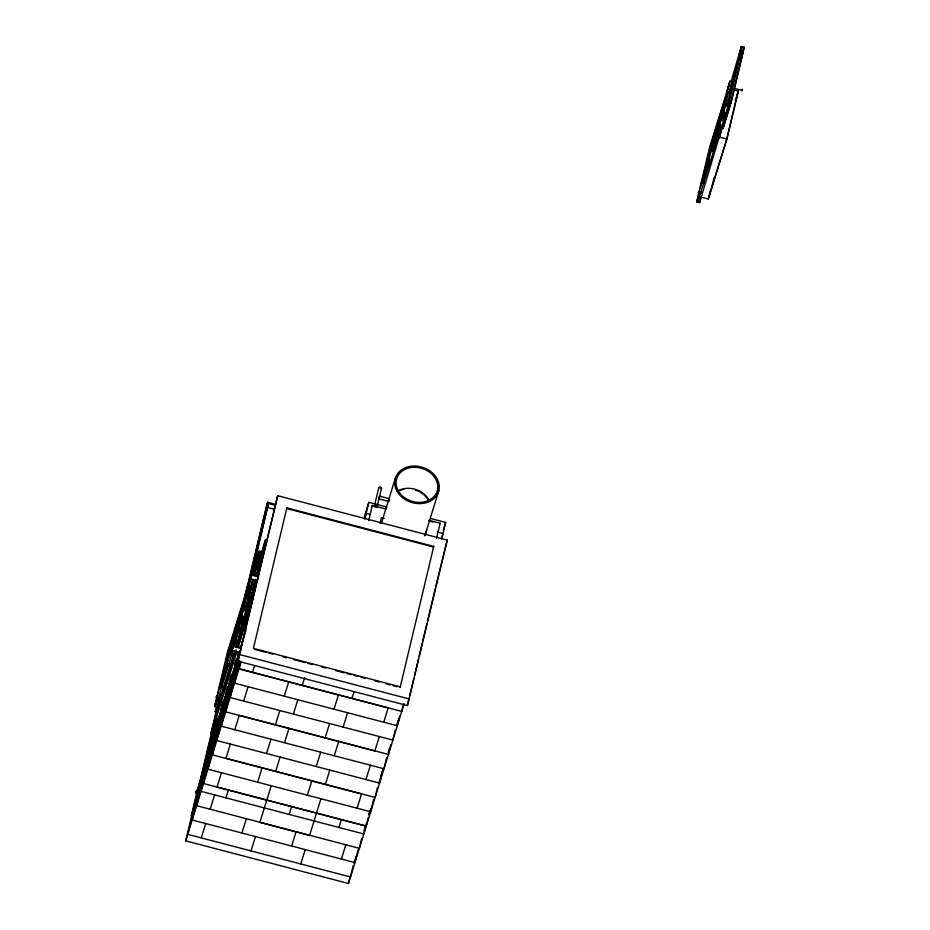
<?xml version="1.0" encoding="UTF-8"?>
<svg xmlns="http://www.w3.org/2000/svg" width="930" height="930" viewBox="0 0 930 930"><rect width="100%" height="100%" fill="white"/><g stroke="black" fill="none" stroke-linecap="round" stroke-linejoin="round"><path stroke-width="1.4" d="M388.717 499.34L388.391 501.468L388.81 499.015M197.439 792.941L197.73 791.721M197.881 791.279L197.765 791.779M247.543 611.696L247.182 613.033L247.543 611.696M388.996 501.502L378.952 498.875L379.126 497.992M378.975 498.794L379.649 496.19L389.693 498.805M729.329 92.023L729.236 92.779L730.91 87.106M195.939 793.081L196.66 790.407L198.009 790.756C198.195 794.406 194.73 793.534 196.66 790.407M197.3 793.43L198.009 790.756M215.888 709.625C218.422 708.753 216.969 713.496 215.295 711.752L216.004 709.079L217.364 709.427L217.213 710.078M730.48 87.92L731.003 85.99L730.829 86.827M197.823 791.57L196.544 790.953M388.612 500.119L388.205 501.41L395.052 479.113M729.527 91.128L730.143 88.594M234.895 650.628L217.469 707.242L214.539 706.475L227.513 651.953L247.485 587.446M217.911 693.873L228.815 649.442L219.689 687.805M244.102 600.048L230.431 644.223L220.98 683.969L226.955 664.636M229.233 653.93L230.524 648.175M231.117 645.722L231.628 643.572M223.409 678.784L231.558 644.525L243.102 607.244M229.896 652.848L231.558 644.165M191.336 815.726L197.927 788.001L203.984 768.459L205.565 768.878L198.962 796.603L192.917 816.145L191.336 815.726L197.381 796.185L203.984 768.459M217.108 719.181L212.261 734.816L210.68 734.409L217.283 706.684M225.165 673.413L227.443 663.822M228.094 661.079L232.012 644.641L242.265 611.51M404.155 703.603L348.471 883.5L185.733 840.86L196.811 794.267M197.823 790.035L220.143 696.361M193.115 811.75L187.744 834.35L350.494 876.978L353.179 865.691M199.09 786.664L212.61 729.864M221.294 693.722L218.98 703.429L235.418 650.337M194.114 809.1L192.464 816.029L198.508 796.475L205.112 768.75L204.309 771.365M212.807 730.538L211.819 734.7L216.655 719.064M213.668 727.307L213.109 731.666L216.376 720.692M232.14 650.384L233.349 646.466L241.254 648.547L240.045 652.453L232.14 650.384L266.445 506.211L267.654 502.293L275.559 504.374M195.102 807.345L192.185 820.004L354.946 862.587L357.945 849.974M203.775 771.284L215.539 721.854M233.349 646.466L267.654 502.293M234.802 644.211L250.426 578.588M251.519 573.973L267.026 508.815M217.294 718.797L196.614 805.671L359.364 848.311L361.712 838.442M251.519 575.147L250.31 579.053L257.087 580.832L258.296 576.914L251.519 575.147L234.697 645.838L241.475 647.617M268.561 503.514L267.352 507.431L274.129 509.21L275.35 505.292L268.561 503.514L251.739 574.217L258.517 575.996M219.155 715.879L201.054 791.337L363.804 833.978L366.443 822.887M222.944 701.697L203.472 783.513L366.222 826.154L368.222 817.749M240.103 631.551L237.441 642.735L234.5 641.967L231.105 652.941M244.997 609.673L252.553 579.099M253.553 574.903L259.203 551.13L262.144 551.909L256.273 575.879M240.579 631.086L236.673 646.257M238.789 629.703L237.964 632.377L240.905 633.144L243.567 621.961M253.413 580.518L247.357 605.953L239.091 632.667M254.762 574.868L260.342 551.432L260.016 552.478M242.416 627.471L244.427 619.334M230.384 679.063L212.354 754.846L361.538 793.929M252.274 592.387L243.09 624.948M252.937 589.574L255.273 579.75M256.273 575.542L256.947 572.729M257.61 569.927L259.947 560.104M240.905 633.144L249.17 606.43L255.506 579.344M237.057 647.175L249.054 608.406L255.692 580.494M256.692 576.309L265.329 540.016L266.457 540.318L257.819 576.6M240.021 651.488L225.665 711.845L374.848 750.929L379.3 736.537M241.01 647.373L242.358 641.665M238.185 647.478L250.182 608.708L257.157 579.402M241.23 647.082L277.721 495.678L447.249 540.098L407.41 705.568L237.882 661.149L240.568 649.896M240.045 652.453L240.266 651.523M257.087 580.832L257.308 579.902M274.129 509.21L274.35 508.28M237.882 661.149L277.721 495.678M238.743 661.184L230.105 697.512L392.867 740.082L395.204 730.271M239.812 660.998L234.534 683.166L397.296 725.749L399.633 715.937M240.626 661.904L238.975 668.833L388.159 707.928M400.121 687.503L433.752 546.375L286.835 507.873L253.402 648.35L400.33 686.852M364.874 518.94L368.826 502.305L386.787 507.001M368.733 520.556L372.325 505.455L386.159 509.082M374.383 506.06L378.789 487.576M377.103 506.769A1.407 0.814 13.4 0 0 375.278 505.56A1.407 0.814 13.4 0 0 374.86 506.908A1.407 0.814 13.4 0 0 377.103 506.769L381.498 488.285M380.079 523.299L381.428 517.661L384.171 518.382M425.289 535.145L426.638 529.507M348.471 883.5L350.494 875.025M369.896 810.739L368.873 815.006L370.896 808.496M373.674 799.149L370.675 811.762L207.913 769.18L227.966 686.886M436.542 538.319L440.134 523.23L429.067 520.323M377.452 787.617L375.116 797.429L225.932 758.345L230.361 744.012M382.881 769.075L379.545 783.095L216.795 740.513L236.441 659.521M386.659 757.543L383.985 768.761L221.224 726.179L238.929 651.802L238.045 654.302M390.74 744.721L388.426 754.428L239.243 715.333L234.79 729.736M441.785 538.807L445.679 522.439L430.764 518.522M403.411 704.405L401.737 711.415L238.987 668.775M407.41 705.568L409.084 698.535M409.758 695.721L413.769 678.842M414.443 676.029L418.454 659.149M419.128 656.336L422.139 643.665M422.813 640.851L426.824 623.972M427.498 621.159L435.194 588.806M435.868 585.993L447.249 540.098M721.924 127.91L699.604 202.612L696.663 201.845L709.637 147.312L729.608 82.805L728.271 88.397M700.36 187.86L710.95 144.801L701.487 184.547M711.648 151.718L716.774 135.152L726.237 95.418L712.554 139.593L703.103 179.327L709.09 160.006M711.799 146.928L712.45 144.185M712.775 142.825L713.298 140.663M705.207 175.514L713.694 139.884L724.796 103.997M712.02 148.207L713.682 139.523M707.951 166.04L709.253 160.565M711.531 150.974L723.97 108.252M699.604 202.612L700.929 197.02M712.81 149.684L716.635 137.338L727.609 91.198M720.425 126.445L717.762 137.628L697.791 202.136M721.75 120.853L728.736 91.396M731.073 81.608L741.338 46.5L744.267 47.267L731.294 101.8L723.029 128.514L720.087 127.747M721.901 128.317L719.576 138.105L716.635 137.338M727.121 105.032L741.338 46.5M723.029 128.514L725.365 119.017M742.466 46.791L729.492 101.324L721.215 128.038M724.877 121.435L726.225 115.797M700.557 196.962L708.311 198.985L710.404 190.418M711.601 188.162L714.135 177.711M737.885 92.558L726.888 138.768L708.73 197.416M708.311 198.985L726.865 139.047L738.304 90.989L733.142 89.629M197.544 792.407L196.056 792.523M248.543 591.759C247.787 595.002 249.287 588.806 248.694 591.457M728.562 86.234L728.748 85.397L728.155 87.618L729.934 80.875L726.969 92.186L728.643 86.513M741.896 90.373C741.384 92.919 742.884 86.444 741.977 90.373L734.444 88.397M234.988 629.319L235.36 627.75L235.023 628.854L236.371 629.215M260.644 556.686L260.4 557.558L260.609 556.628M248.391 591.771L247.101 597.409L248.775 591.747M248.624 591.759L250.065 586.098L248.775 590.306M730.748 87.118L732.189 81.468L730.515 87.129M219.492 702.348C220.073 700.278 218.992 704.277 219.573 702.231M246.287 591.457L246.624 590.038L246.031 592.259L246.287 591.457L248.543 592.05M215.295 711.752L215.632 710.648L216.992 710.997M215.667 710.183L216.004 709.079M379.405 496.957L379.649 496.178M251.763 575.182L259.203 551.13M238.243 620.136L239.452 616.23M233.767 636.039L235.058 631.877M231.105 645.025L237.069 625.971M231.861 644.606L237.522 626.436M261.039 553.873L265.329 540.016M229.954 654.976L234.651 639.782M258.97 562.673L261.737 553.245M214.539 706.475L217.085 698.244M220.91 685.887L227.28 665.299M257.075 569.404L258.308 565.417M259.005 562.824L260.632 557.582M241.265 621.693L242.509 617.683M215.667 706.777L233.081 650.5M234.79 645.013L235.639 642.258M236.174 646.85L237.476 642.305M241.579 630.621L248.81 606.825M236.197 649.954L214.76 719.181L218.155 720.076L239.591 650.837M210.68 734.409L216.33 716.158M215.9 719.483L236.894 651.628M207.099 753.021L211.529 738.687M221.945 705.893L223.223 701.766M225.351 694.884L227.908 686.631M230.036 679.749L231.744 674.25M234.72 664.625L235.999 660.498M214.656 729.887L218.69 716.856M229.175 682.98L231.593 675.157M221.073 709.59L225.107 696.558M209.111 748.848L213.551 734.514M240.44 648.071L246.02 630.063M220.224 717.425L224.665 703.092M229.106 688.758L233.546 674.424M237.975 660.091L240.405 652.267M210.738 750.673L213.156 742.861M204.972 770.552L209.413 756.218M220.712 719.727L225.141 705.393M229.582 691.06L234.023 676.726M203.1 777.236L205.565 768.878M211.389 750.254L215.83 735.909M238.022 664.241L239.231 660.323M202.263 780.386L203.879 775.178M286.835 507.873L286.626 508.524L433.554 547.026L433.752 546.375M193.707 811.576L198.148 797.243M194.823 808.914L199.253 794.58M210.552 758.09L214.993 743.756M219.434 729.422L223.863 715.089M228.303 700.755L232.744 686.421M237.173 672.076L240.417 661.602M198.602 797.359L193.301 812.878M185.733 840.86L241.01 662.265M201.31 837.895L205.739 823.562M210.168 809.286L214.621 794.894M221.491 772.679L217.039 787.071L366.234 826.096M243.66 701.057L248.112 686.665M252.553 672.332L254.576 665.81M225.92 797.847L228.338 790.035M241.905 833.036L246.345 818.702M257.645 782.211L262.086 767.878M266.515 753.544L270.956 739.211M275.396 724.877L279.825 710.532M284.266 696.198L288.707 681.864M251.03 850.927L255.483 836.535M271.223 785.711L259.877 822.376L309.609 835.407L320.943 798.731M275.652 771.365L280.093 757.032M284.534 742.698L288.974 728.364M293.403 714.031L297.844 699.697M302.285 685.364L304.703 677.54M364.386 516.638L368.826 502.305M364.572 518.603L366.188 513.395L370.338 514.476M372.128 506.106L372.325 505.455M289.207 814.436L291.636 806.612M381.486 522.939L388.333 500.805M291.636 846.067L296.077 831.734M307.365 795.243L311.806 780.909M316.247 766.576L320.687 752.231M325.116 737.897L329.557 723.563M333.998 709.23L338.439 694.896M300.774 863.9L305.214 849.555M325.384 784.397L329.825 770.063M334.265 755.73L338.694 741.396M343.135 727.062L347.576 712.729M352.005 698.384L354.028 691.874M424.824 535.854L438.832 490.587M338.939 827.467L341.356 819.644M439.937 523.881L440.134 523.23M341.368 859.099L345.821 844.696M357.097 808.275L361.549 793.871M365.978 779.596L370.431 765.204M383.718 722.261L388.17 707.87M443.261 530.251L445.679 522.439M441.425 538.737L443.04 533.529L437.612 532.1M353.946 863.226L355.969 856.716M364.025 830.711L365.234 826.793M378.963 782.432L380.172 778.515M380.975 775.911L382.184 772.005M388.24 752.451L389.449 748.545M396.715 725.086L398.726 718.576M714.589 135.257L715.867 131.142M714.6 135.559L715.891 131.397M713.659 139.023L715.844 132.165M716.612 129.491L718.785 122.69M713.984 139.977L719.657 121.807M744.267 47.267L740.629 59.369L742.756 52.94L731.364 100.812L723.703 125.992M696.663 201.845L699.209 193.603M703.034 181.257L709.416 160.669M723.401 117.052L724.633 113.053M725.226 120.319L731.399 100.382M735.363 100.684L738.304 90.989M217.364 709.427L215.911 709.299M728.364 101.021L731.294 101.8M716.774 135.152L717.913 135.443M719.123 137.012L726.865 139.047M712.554 139.593L714.135 140M428.858 520.974L433.02 522.067M246.229 605.663L249.17 606.43M249.054 608.406L250.182 608.708M254.599 649.373L265.794 652.302M268.596 653.034L272.792 654.139M282.592 656.696L286.789 657.801M293.775 659.637L304.97 662.567M307.772 663.299L311.969 664.404M321.768 666.973L325.965 668.066M335.765 670.635L344.158 672.832M346.948 673.564L351.156 674.669M353.946 675.401L358.143 676.494M360.945 677.238L365.141 678.33M374.941 680.9L379.138 682.004M386.136 683.829L390.333 684.933M393.134 685.666L397.331 686.759M230.431 644.223L232.012 644.641M239.905 654.627L409.433 699.046M227.513 651.953L228.641 652.244M227.362 654.127L228.489 654.429M215.411 711.194L216.771 711.555M215.388 711.52L216.748 711.88M197.927 788.001L199.055 788.303M196.567 790.628L197.916 790.988M196.288 791.976L197.637 792.325M196.032 792.848L197.393 793.209M197.381 796.185L198.962 796.603M700.778 191.987A1.407 1.139 17.2 0 1 700.395 193.556A1.407 1.139 17.2 0 1 698.477 193.056A1.407 1.139 17.2 0 1 698.86 191.487M711.02 159.693A1.407 1.139 17.2 0 1 710.16 161.088A1.407 1.139 17.2 0 1 708.404 160.193A1.407 1.139 17.2 0 1 709.265 158.809M725.865 113.076A1.174 0.953 17.2 0 1 724.203 113.844A1.174 0.953 17.2 0 1 724.063 112.17M721.971 125.201A1.174 0.953 17.2 0 1 721.343 126.329A1.174 0.953 17.2 0 1 719.867 125.771A1.174 0.953 17.2 0 1 720.239 124.55M379.01 488.227A1.407 0.814 13.4 0 1 379.347 487.122A1.407 0.814 13.4 0 1 381.265 487.622A1.407 0.814 13.4 0 1 380.928 488.727M400.179 490.354A20.576 16.705 17.2 0 1 403.794 489.331M415.547 490.133A20.576 16.705 17.2 0 1 419.279 491.656M420.441 492.296A20.576 16.705 17.2 0 1 428.521 500.259M397.168 491.331A20.576 16.705 17.2 0 1 429.288 500.677M218.108 696.175A1.407 1.139 17.2 0 1 218.538 698.023A1.407 1.139 17.2 0 1 216.353 697.698A1.407 1.139 17.2 0 1 217.05 696.024M228.187 663.602A1.407 1.139 17.2 0 1 228.768 665.287A1.407 1.139 17.2 0 1 226.769 665.438A1.407 1.139 17.2 0 1 226.536 663.718M226.815 663.543A1.407 1.139 17.2 0 1 227.49 663.415M243.09 616.846A1.174 0.953 17.2 0 1 243.614 618.183A1.174 0.953 17.2 0 1 242.079 618.473A1.174 0.953 17.2 0 1 241.544 617.136M239.51 629.389A1.174 0.953 17.2 0 1 239.126 630.993A1.174 0.953 17.2 0 1 237.615 629.75M244.846 596.63L247.799 585.505L244.846 596.63M701.708 182.629A1.407 1.139 17.2 0 0 704.091 182.733A1.407 1.139 17.2 0 0 702.755 180.931A1.407 1.139 17.2 0 0 701.708 182.629M711.799 150.056A1.407 1.139 17.2 0 0 714.182 150.149A1.407 1.139 17.2 0 0 712.845 148.358A1.407 1.139 17.2 0 0 711.799 150.056M726.179 105.648A1.174 0.953 17.2 0 0 728.167 105.729A1.174 0.953 17.2 0 0 727.051 104.241A1.174 0.953 17.2 0 0 726.179 105.648M722.343 118.029A1.174 0.953 17.2 0 0 724.331 118.11A1.174 0.953 17.2 0 0 723.215 116.622A1.174 0.953 17.2 0 0 722.343 118.029M399.656 492.888A21.169 17.193 17.2 0 0 435.682 494.353A21.169 17.193 17.2 0 0 415.489 467.29A21.169 17.193 17.2 0 0 399.656 492.888M398.459 493.446A22.646 18.391 17.2 0 0 436.984 495.016A22.646 18.391 17.2 0 0 415.396 466.07A22.646 18.391 17.2 0 0 398.459 493.446M219.585 687.27A1.407 1.139 17.2 0 0 221.968 687.363A1.407 1.139 17.2 0 0 220.631 685.573A1.407 1.139 17.2 0 0 219.585 687.27M229.664 654.685A1.407 1.139 17.2 0 0 232.058 654.778A1.407 1.139 17.2 0 0 230.71 652.988A1.407 1.139 17.2 0 0 229.664 654.685M244.044 610.289A1.174 0.953 17.2 0 0 246.043 610.371A1.174 0.953 17.2 0 0 244.927 608.871A1.174 0.953 17.2 0 0 244.044 610.289M240.219 622.67A1.174 0.953 17.2 0 0 242.207 622.751A1.174 0.953 17.2 0 0 241.091 621.252A1.174 0.953 17.2 0 0 240.219 622.67"/></g></svg>
